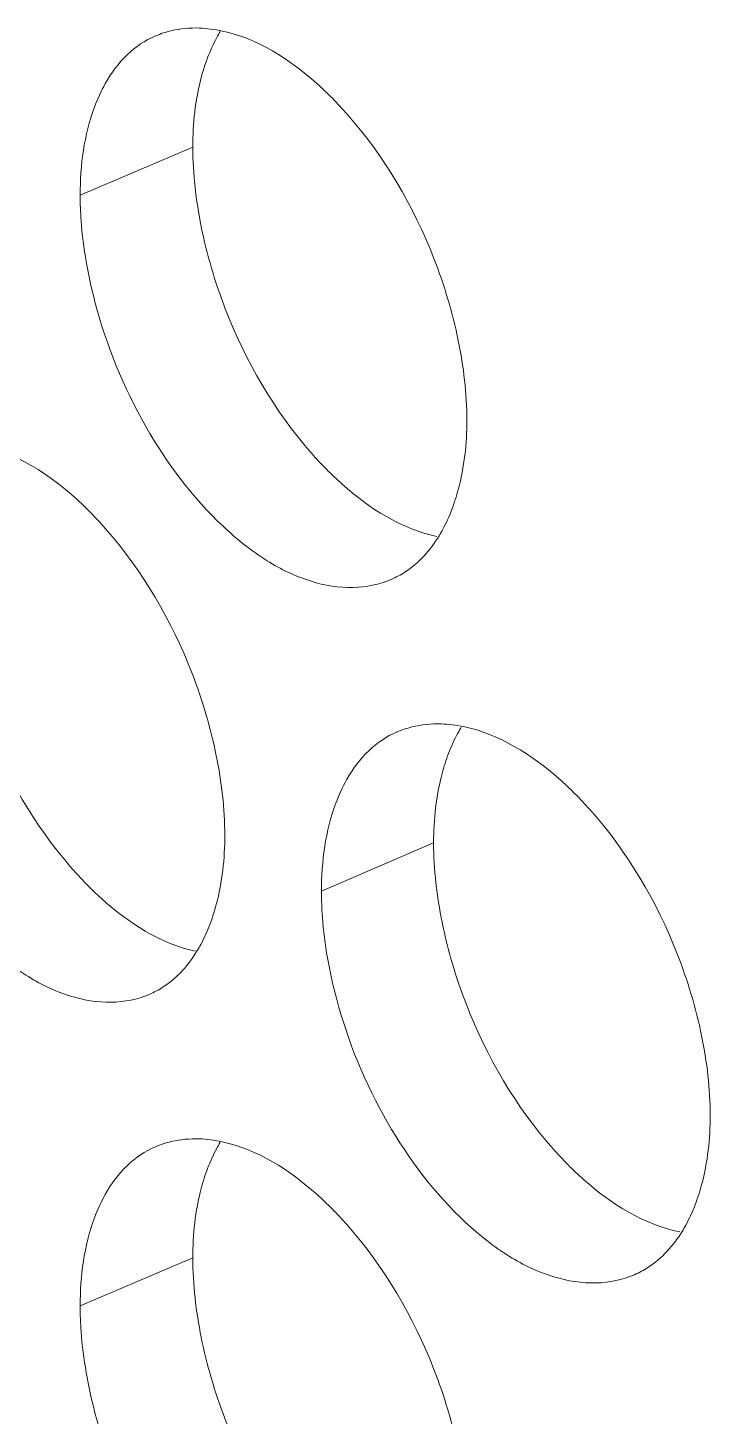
# Model space of a CAD drawing. Header units: millimetres. Extents: x 1177 to 4147, y 93 to 2194.
# Drawn here: x 2552.14 to 2556.98, y 1041.67 to 1051.51 of the extents above; entities that cross this region are included whole.
import ezdxf

# ---------------------------------------------------------------- set-up
doc = ezdxf.new("R2010")
doc.units = ezdxf.units.MM
doc.header["$LTSCALE"] = 0.1
doc.layers.get('0').update_dxf_attribs({"lineweight": 13})
doc.layers.add('标注', color=251, linetype='Continuous', lineweight=9)

# ---------------------------------------------------------------- blocks, each defined once
blk = doc.blocks.new('02')
at = {"layer": '标注'}
for p, q in [((4416.717, 1092.216), (4415.576, 1091.729)), ((4419.156, 1085.169), (4418.02, 1084.679)), ((4416.717, 1080.966), (4415.576, 1080.479))]:
    blk.add_line(p, q, dxfattribs=at)
for centre, radius, start, end in [((4416.719, 1092.452), 0.968, 103.1675, 113.1121), ((4419.171, 1085.396), 0.976, 103.9644, 113.3177), ((4416.719, 1081.202), 0.968, 103.1675, 113.1121)]:
    blk.add_arc(centre, radius, start, end, dxfattribs=at)
for points, knots in [([(4416.339, 1093.342), (4416.234, 1093.298), (4416.032, 1093.161), (4415.89, 1092.966), (4415.83, 1092.859)], [0, 0, 0, 0, 0.480026, 1, 1, 1, 1]), ([(4416.994, 1093.387), (4416.982, 1093.366), (4416.934, 1093.281), (4416.894, 1093.192), (4416.867, 1093.123)], [0, 0, 0, 0, 0.242079, 1, 1, 1, 1]), ([(4418.279, 1092.551), (4418.183, 1092.66), (4417.827, 1093.022), (4417.372, 1093.316), (4417.015, 1093.392)], [0, 0, 0, 0, 0.285173, 1, 1, 1, 1]), ([(4416.867, 1093.123), (4416.842, 1093.056), (4416.749, 1092.763), (4416.717, 1092.453), (4416.717, 1092.216)], [0, 0, 0, 0, 0.230459, 1, 1, 1, 1]), ([(4415.83, 1092.859), (4415.787, 1092.783), (4415.627, 1092.427), (4415.576, 1092.031), (4415.576, 1091.729)], [0, 0, 0, 0, 0.22403, 1, 1, 1, 1]), ([(4419.493, 1089.452), (4419.493, 1089.721), (4419.425, 1090.281), (4419.102, 1091.363), (4418.657, 1092.125), (4418.279, 1092.551)], [0, 0, 0, 0, 0.238846, 0.495203, 1, 1, 1, 1]), ([(4416.717, 1092.216), (4416.717, 1091.947), (4416.783, 1091.387), (4417.103, 1090.304), (4417.545, 1089.541), (4417.921, 1089.114)], [0, 0, 0, 0, 0.23906, 0.495561, 1, 1, 1, 1]), ([(4415.576, 1091.729), (4415.576, 1091.643), (4415.59, 1091.278), (4415.656, 1090.916), (4415.726, 1090.648)], [0, 0, 0, 0, 0.238055, 1, 1, 1, 1]), ([(4415.726, 1090.648), (4415.842, 1090.209), (4416.177, 1089.382), (4416.829, 1088.515), (4417.438, 1088.023), (4417.888, 1087.805), (4418.328, 1087.73), (4418.606, 1087.786), (4418.727, 1087.838)], [0, 0, 0, 0, 0.301171, 0.584422, 0.708619, 0.817421, 0.912868, 1, 1, 1, 1]), ([(4419.341, 1088.546), (4419.366, 1088.612), (4419.46, 1088.905), (4419.493, 1089.215), (4419.493, 1089.452)], [0, 0, 0, 0, 0.23069, 1, 1, 1, 1]), ([(4415.834, 1088.351), (4415.72, 1088.48), (4415.315, 1088.891), (4414.756, 1089.21), (4414.345, 1089.225)], [0, 0, 0, 0, 0.29472, 1, 1, 1, 1]), ([(4417.921, 1089.114), (4418.018, 1089.005), (4418.373, 1088.641), (4418.831, 1088.348), (4419.189, 1088.273)], [0, 0, 0, 0, 0.28535, 1, 1, 1, 1]), ([(4419.211, 1088.278), (4419.223, 1088.298), (4419.273, 1088.385), (4419.314, 1088.475), (4419.341, 1088.546)], [0, 0, 0, 0, 0.242099, 1, 1, 1, 1]), ([(4417.041, 1085.249), (4417.041, 1085.518), (4416.974, 1086.077), (4416.653, 1087.161), (4416.21, 1087.923), (4415.834, 1088.351)], [0, 0, 0, 0, 0.238918, 0.495354, 1, 1, 1, 1]), ([(4418.727, 1087.838), (4418.776, 1087.859), (4418.971, 1087.963), (4419.124, 1088.135), (4419.211, 1088.278)], [0, 0, 0, 0, 0.240491, 1, 1, 1, 1]), ([(4414.291, 1088.019), (4414.291, 1087.75), (4414.357, 1087.19), (4414.675, 1086.107), (4415.114, 1085.343), (4415.489, 1084.915)], [0, 0, 0, 0, 0.239131, 0.495711, 1, 1, 1, 1]), ([(4413.295, 1086.453), (4413.409, 1086.014), (4413.742, 1085.189), (4414.389, 1084.32), (4414.994, 1083.827), (4415.442, 1083.606), (4415.879, 1083.53), (4416.156, 1083.584), (4416.276, 1083.635)], [0, 0, 0, 0, 0.301654, 0.585147, 0.709328, 0.817996, 0.913192, 1, 1, 1, 1]), ([(4419.437, 1086.343), (4419.425, 1086.322), (4419.375, 1086.236), (4419.334, 1086.146), (4419.308, 1086.075)], [0, 0, 0, 0, 0.242083, 1, 1, 1, 1]), ([(4420.738, 1085.507), (4420.64, 1085.617), (4420.28, 1085.98), (4419.819, 1086.273), (4419.459, 1086.347)], [0, 0, 0, 0, 0.285164, 1, 1, 1, 1]), ([(4418.784, 1086.293), (4418.68, 1086.248), (4418.478, 1086.111), (4418.336, 1085.916), (4418.275, 1085.809)], [0, 0, 0, 0, 0.48047, 1, 1, 1, 1]), ([(4419.308, 1086.075), (4419.282, 1086.009), (4419.189, 1085.716), (4419.156, 1085.405), (4419.156, 1085.169)], [0, 0, 0, 0, 0.230606, 1, 1, 1, 1]), ([(4418.275, 1085.809), (4418.233, 1085.733), (4418.072, 1085.378), (4418.02, 1084.981), (4418.02, 1084.679)], [0, 0, 0, 0, 0.224262, 1, 1, 1, 1]), ([(4421.958, 1082.411), (4421.958, 1082.68), (4421.89, 1083.239), (4421.566, 1084.322), (4421.118, 1085.082), (4420.738, 1085.507)], [0, 0, 0, 0, 0.238776, 0.495052, 1, 1, 1, 1]), ([(4416.89, 1084.343), (4416.915, 1084.409), (4417.008, 1084.702), (4417.041, 1085.012), (4417.041, 1085.249)], [0, 0, 0, 0, 0.230542, 1, 1, 1, 1]), ([(4419.156, 1085.169), (4419.156, 1084.899), (4419.223, 1084.34), (4419.545, 1083.257), (4419.99, 1082.495), (4420.367, 1082.07)], [0, 0, 0, 0, 0.23899, 0.49541, 1, 1, 1, 1]), ([(4415.489, 1084.915), (4415.584, 1084.806), (4415.935, 1084.444), (4416.387, 1084.15), (4416.741, 1084.073)], [0, 0, 0, 0, 0.285359, 1, 1, 1, 1]), ([(4418.02, 1084.679), (4418.02, 1084.592), (4418.034, 1084.228), (4418.1, 1083.866), (4418.171, 1083.598)], [0, 0, 0, 0, 0.238083, 1, 1, 1, 1]), ([(4416.762, 1084.078), (4416.774, 1084.099), (4416.823, 1084.184), (4416.863, 1084.274), (4416.89, 1084.343)], [0, 0, 0, 0, 0.242095, 1, 1, 1, 1]), ([(4416.276, 1083.635), (4416.325, 1083.656), (4416.522, 1083.76), (4416.675, 1083.934), (4416.762, 1084.078)], [0, 0, 0, 0, 0.240168, 1, 1, 1, 1]), ([(4418.171, 1083.598), (4418.287, 1083.158), (4418.626, 1082.332), (4419.282, 1081.466), (4419.895, 1080.976), (4420.348, 1080.759), (4420.791, 1080.687), (4421.07, 1080.743), (4421.191, 1080.796)], [0, 0, 0, 0, 0.30069, 0.583702, 0.707914, 0.81685, 0.912547, 1, 1, 1, 1]), ([(4421.806, 1081.504), (4421.831, 1081.571), (4421.925, 1081.864), (4421.958, 1082.174), (4421.958, 1082.411)], [0, 0, 0, 0, 0.230838, 1, 1, 1, 1]), ([(4416.339, 1082.092), (4416.234, 1082.048), (4416.032, 1081.911), (4415.89, 1081.716), (4415.83, 1081.609)], [0, 0, 0, 0, 0.480026, 1, 1, 1, 1]), ([(4416.994, 1082.137), (4416.982, 1082.116), (4416.934, 1082.031), (4416.894, 1081.942), (4416.867, 1081.873)], [0, 0, 0, 0, 0.242079, 1, 1, 1, 1]), ([(4418.279, 1081.301), (4418.183, 1081.41), (4417.827, 1081.772), (4417.372, 1082.066), (4417.015, 1082.142)], [0, 0, 0, 0, 0.285173, 1, 1, 1, 1]), ([(4420.367, 1082.07), (4420.465, 1081.96), (4420.825, 1081.594), (4421.289, 1081.301), (4421.651, 1081.23)], [0, 0, 0, 0, 0.285334, 1, 1, 1, 1]), ([(4416.867, 1081.873), (4416.842, 1081.806), (4416.749, 1081.513), (4416.717, 1081.203), (4416.717, 1080.966)], [0, 0, 0, 0, 0.230459, 1, 1, 1, 1]), ([(4415.83, 1081.609), (4415.787, 1081.533), (4415.627, 1081.177), (4415.576, 1080.781), (4415.576, 1080.479)], [0, 0, 0, 0, 0.22403, 1, 1, 1, 1]), ([(4421.673, 1081.233), (4421.686, 1081.254), (4421.736, 1081.341), (4421.778, 1081.433), (4421.806, 1081.504)], [0, 0, 0, 0, 0.242107, 1, 1, 1, 1]), ([(4419.493, 1078.202), (4419.493, 1078.471), (4419.425, 1079.031), (4419.102, 1080.113), (4418.657, 1080.875), (4418.279, 1081.301)], [0, 0, 0, 0, 0.238846, 0.495203, 1, 1, 1, 1]), ([(4421.191, 1080.796), (4421.24, 1080.817), (4421.433, 1080.921), (4421.586, 1081.092), (4421.673, 1081.233)], [0, 0, 0, 0, 0.240804, 1, 1, 1, 1]), ([(4416.717, 1080.966), (4416.717, 1080.697), (4416.783, 1080.137), (4417.103, 1079.054), (4417.545, 1078.291), (4417.921, 1077.864)], [0, 0, 0, 0, 0.23906, 0.495561, 1, 1, 1, 1]), ([(4415.576, 1080.479), (4415.576, 1080.393), (4415.59, 1080.028), (4415.656, 1079.666), (4415.726, 1079.398)], [0, 0, 0, 0, 0.238055, 1, 1, 1, 1]), ([(4415.726, 1079.398), (4415.842, 1078.959), (4416.177, 1078.132), (4416.829, 1077.265), (4417.438, 1076.773), (4417.888, 1076.555), (4418.328, 1076.48), (4418.606, 1076.536), (4418.727, 1076.588)], [0, 0, 0, 0, 0.301171, 0.584422, 0.708619, 0.817421, 0.912868, 1, 1, 1, 1])]:
    blk.add_open_spline(points, degree=3, knots=knots, dxfattribs=at)
for points in [[(4416.782, 1093.422), (4416.687, 1093.425), (4416.591, 1093.416), (4416.499, 1093.395)], [(4417.015, 1093.392), (4416.939, 1093.409), (4416.86, 1093.419), (4416.782, 1093.422)], [(4419.233, 1086.374), (4419.133, 1086.377), (4419.032, 1086.368), (4418.935, 1086.344)], [(4419.459, 1086.347), (4419.384, 1086.363), (4419.308, 1086.372), (4419.233, 1086.374)], [(4416.782, 1082.172), (4416.687, 1082.175), (4416.591, 1082.166), (4416.499, 1082.145)], [(4417.015, 1082.142), (4416.939, 1082.159), (4416.86, 1082.169), (4416.782, 1082.172)]]:
    blk.add_open_spline(points, degree=3, dxfattribs=at)

msp = doc.modelspace()

# ---------------------------------------------------------------- block references
at = {"xscale": 0.7, "yscale": 0.7, "zscale": 0.7}
msp.add_blockref('02', (-538.3909, 286.1124), dxfattribs=at)

doc.saveas('drawing.dxf')
